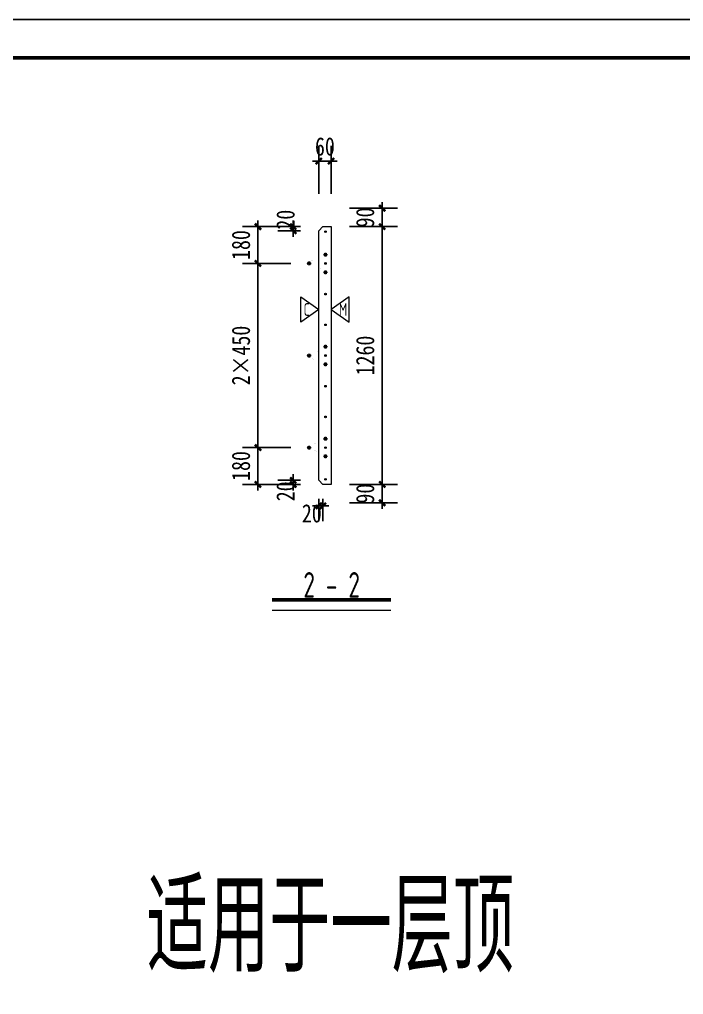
# Model space of a CAD drawing. Header units: millimetres. Extents: x 514 to 31055, y 121 to 26754.
# Drawn here: x 4556 to 7801, y 6470 to 11235 of the extents above; entities that cross this region are included whole.
import ezdxf
from ezdxf.enums import TextEntityAlignment as Align

# ---------------------------------------------------------------- set-up
doc = ezdxf.new("R2010")
doc.units = ezdxf.units.MM
for name, color, linetype in [('a--r1', 92, 'Continuous'), ('PUB_DIM', 3, 'Continuous'), ('PUB_TITLE', 4, 'Continuous')]:
    doc.layers.add(name, color=color, linetype=linetype)
for name, color, linetype, lineweight in [('叠合板详图文字', 8, 'Continuous', 18), ('叠合板详图标注', 7, 'Continuous', 18), ('叠合板详图桁架筋', 6, 'Continuous', 35), ('叠合板详图边线', 4, 'Continuous', 18), ('叠合板详图钢筋', 1, 'Continuous', 35)]:
    doc.layers.add(name, color=color, linetype=linetype, lineweight=lineweight)
doc.styles.add('样式 1', font='yjkeng.shx', dxfattribs={"width": 0.7, "height": 250, "bigfont": 'yjkchn.shx'})
doc.styles.add('黑体', font='simhei.ttf', dxfattribs={"width": 0.8})
doc.dimstyles.new('_TCH_ARCH&&30', dxfattribs={"dimtxt": 89.25, "dimasz": 30, "dimexe": 75, "dimexo": 90, "dimgap": 37.875, "dimtad": 1, "dimdec": 0, "dimzin": 0, "dimdsep": 46, "dimtxsty": '黑体', "dimblk": 'ARCHTICK', "dimcen": 0.09, "dimclrt": 7, "dimazin": 2, "dimtfac": 1, "dimtdec": 0, "dimtix": 1, "dimtmove": 2, "dimatfit": 3, "dimfxl": 30, "dimtolj": 1, "dimtzin": 0, "dimarcsym": 0})

# ---------------------------------------------------------------- blocks, each defined once
blk = doc.blocks.new('_ArchTick')
at = {"color": 0, "const_width": 0.4}
blk.add_lwpolyline([(-0.5, -0.5), (0.5, 0.5)], dxfattribs=at)
blk = doc.blocks.new('*D341')
at = {"layer": 'Defpoints', "color": 0, "transparency": 16777216}
for p in [(6078.5, 8962.9), (6328.5, 8962.9), (6078.5, 8872.9)]:
    blk.add_point(p, dxfattribs=at)
at = {"layer": 'PUB_DIM', "color": 0, "lineweight": -2, "transparency": 16777216}
for p, q in [((6168.5, 8962.9), (6403.5, 8962.9)), ((6328.5, 8962.9), (6328.5, 8992.9)), ((6328.5, 8872.9), (6328.5, 8962.9)), ((6168.5, 8872.9), (6403.5, 8872.9)), ((6328.5, 8872.9), (6328.5, 8842.9))]:
    blk.add_line(p, q, dxfattribs=at)
at = {"layer": 'PUB_DIM', "color": 0, "lineweight": -2, "transparency": 16777216, "xscale": 30, "yscale": 30, "zscale": 30}
for p, rotation in [((6328.5, 8962.9), 270), ((6328.5, 8872.9), 90)]:
    blk.add_blockref('_ArchTick', p, dxfattribs=dict(at, rotation=rotation))
at = {"layer": 'PUB_DIM', "color": 7, "transparency": 16777216, "insert": (6245.5, 8917.9), "char_height": 89.25, "attachment_point": 5, "rotation": 90, "style": '黑体'}
blk.add_mtext('\\A1;90', dxfattribs=at)
blk = doc.blocks.new('*D342')
at = {"layer": 'Defpoints', "color": 0, "transparency": 16777216}
for p in [(6078.5, 10222.9), (6328.5, 10222.9), (6078.5, 8962.9)]:
    blk.add_point(p, dxfattribs=at)
at = {"layer": 'PUB_DIM', "color": 0, "lineweight": -2, "transparency": 16777216}
for p, q in [((6168.5, 10222.9), (6403.5, 10222.9)), ((6328.5, 8962.9), (6328.5, 10222.9)), ((6168.5, 8962.9), (6403.5, 8962.9))]:
    blk.add_line(p, q, dxfattribs=at)
at = {"layer": 'PUB_DIM', "color": 0, "lineweight": -2, "transparency": 16777216, "xscale": 30, "yscale": 30, "zscale": 30}
for p, rotation in [((6328.5, 10222.9), 90), ((6328.5, 8962.9), 270)]:
    blk.add_blockref('_ArchTick', p, dxfattribs=dict(at, rotation=rotation))
at = {"layer": 'PUB_DIM', "color": 7, "transparency": 16777216, "insert": (6245.5, 9592.9), "char_height": 89.25, "attachment_point": 5, "rotation": 90, "style": '黑体'}
blk.add_mtext('\\A1;1260', dxfattribs=at)
blk = doc.blocks.new('*D343')
at = {"layer": 'Defpoints', "color": 0, "transparency": 16777216}
for p in [(6078.5, 10312.9), (6328.5, 10312.9), (6078.5, 10222.9)]:
    blk.add_point(p, dxfattribs=at)
at = {"layer": 'PUB_DIM', "color": 0, "lineweight": -2, "transparency": 16777216}
for p, q in [((6328.5, 10312.9), (6328.5, 10342.9)), ((6168.5, 10312.9), (6403.5, 10312.9)), ((6328.5, 10222.9), (6328.5, 10312.9)), ((6168.5, 10222.9), (6403.5, 10222.9)), ((6328.5, 10222.9), (6328.5, 10192.9))]:
    blk.add_line(p, q, dxfattribs=at)
at = {"layer": 'PUB_DIM', "color": 0, "lineweight": -2, "transparency": 16777216, "xscale": 30, "yscale": 30, "zscale": 30}
for p, rotation in [((6328.5, 10312.9), 270), ((6328.5, 10222.9), 90)]:
    blk.add_blockref('_ArchTick', p, dxfattribs=dict(at, rotation=rotation))
at = {"layer": 'PUB_DIM', "color": 7, "transparency": 16777216, "insert": (6245.5, 10267.9), "char_height": 89.25, "attachment_point": 5, "rotation": 90, "style": '黑体'}
blk.add_mtext('\\A1;90', dxfattribs=at)
blk = doc.blocks.new('*D344')
at = {"layer": 'Defpoints', "color": 0, "transparency": 16777216}
for p in [(6018.5, 10542.9), (6018.5, 10292.9), (6078.5, 10292.9)]:
    blk.add_point(p, dxfattribs=at)
at = {"layer": 'PUB_DIM', "color": 0, "lineweight": -2, "transparency": 16777216}
for p, q in [((6018.5, 10382.9), (6018.5, 10617.9)), ((6078.5, 10382.9), (6078.5, 10617.9)), ((6018.5, 10542.9), (5988.5, 10542.9)), ((6078.5, 10542.9), (6018.5, 10542.9)), ((6078.5, 10542.9), (6108.5, 10542.9))]:
    blk.add_line(p, q, dxfattribs=at)
at = {"layer": 'PUB_DIM', "color": 0, "lineweight": -2, "transparency": 16777216, "xscale": 30, "yscale": 30, "zscale": 30}
blk.add_blockref('_ArchTick', (6018.5, 10542.9), dxfattribs=at)
at = {"layer": 'PUB_DIM', "color": 0, "lineweight": -2, "transparency": 16777216, "xscale": 30, "yscale": 30, "zscale": 30, "rotation": 180}
blk.add_blockref('_ArchTick', (6078.5, 10542.9), dxfattribs=at)
at = {"layer": 'PUB_DIM', "color": 7, "transparency": 16777216, "insert": (6048.5, 10614.5), "char_height": 89.25, "attachment_point": 5, "style": '黑体'}
blk.add_mtext('\\A1;60', dxfattribs=at)
blk = doc.blocks.new('*D345')
at = {"layer": 'Defpoints', "color": 0, "transparency": 16777216}
for p in [(6018.5, 8982.9), (6038.5, 8982.9), (6038.5, 8857.9)]:
    blk.add_point(p, dxfattribs=at)
at = {"layer": 'PUB_DIM', "color": 0, "lineweight": -2, "transparency": 16777216}
for p, q in [((6018.5, 8892.9), (6018.5, 8782.9)), ((6038.5, 8892.9), (6038.5, 8782.9)), ((6018.5, 8857.9), (5988.5, 8857.9)), ((6018.5, 8857.9), (6038.5, 8857.9)), ((6038.5, 8857.9), (6068.5, 8857.9))]:
    blk.add_line(p, q, dxfattribs=at)
at = {"layer": 'PUB_DIM', "color": 0, "lineweight": -2, "transparency": 16777216, "xscale": 30, "yscale": 30, "zscale": 30}
blk.add_blockref('_ArchTick', (6018.5, 8857.9), dxfattribs=at)
at = {"layer": 'PUB_DIM', "color": 0, "lineweight": -2, "transparency": 16777216, "xscale": 30, "yscale": 30, "zscale": 30, "rotation": 180}
blk.add_blockref('_ArchTick', (6038.5, 8857.9), dxfattribs=at)
at = {"layer": 'PUB_DIM', "color": 7, "transparency": 16777216, "insert": (5984.6, 8820.8), "char_height": 89.25, "attachment_point": 5, "style": '黑体'}
blk.add_mtext('\\A1;20', dxfattribs=at)
blk = doc.blocks.new('*D346')
at = {"layer": 'Defpoints', "color": 0, "transparency": 16777216}
for p in [(5893.5, 8962.9), (6018.5, 8982.9), (6018.5, 8962.9)]:
    blk.add_point(p, dxfattribs=at)
at = {"layer": 'PUB_DIM', "color": 0, "lineweight": -2, "transparency": 16777216}
for p, q in [((5893.5, 8982.9), (5893.5, 9012.9)), ((5928.5, 8982.9), (5818.5, 8982.9)), ((5928.5, 8962.9), (5818.5, 8962.9)), ((5893.5, 8982.9), (5893.5, 8962.9)), ((5893.5, 8962.9), (5893.5, 8932.9))]:
    blk.add_line(p, q, dxfattribs=at)
at = {"layer": 'PUB_DIM', "color": 0, "lineweight": -2, "transparency": 16777216, "xscale": 30, "yscale": 30, "zscale": 30}
for p, rotation in [((5893.5, 8982.9), 270), ((5893.5, 8962.9), 90)]:
    blk.add_blockref('_ArchTick', p, dxfattribs=dict(at, rotation=rotation))
at = {"layer": 'PUB_DIM', "color": 7, "transparency": 16777216, "insert": (5856.5, 8929), "char_height": 89.25, "attachment_point": 5, "rotation": 90, "style": '黑体'}
blk.add_mtext('\\A1;20', dxfattribs=at)
blk = doc.blocks.new('*D347')
at = {"layer": 'Defpoints', "color": 0, "transparency": 16777216}
for p in [(5893.5, 10202.9), (6018.5, 10222.9), (6018.5, 10202.9)]:
    blk.add_point(p, dxfattribs=at)
at = {"layer": 'PUB_DIM', "color": 0, "lineweight": -2, "transparency": 16777216}
for p, q in [((5893.5, 10222.9), (5893.5, 10252.9)), ((5928.5, 10222.9), (5818.5, 10222.9)), ((5928.5, 10202.9), (5818.5, 10202.9)), ((5893.5, 10222.9), (5893.5, 10202.9)), ((5893.5, 10202.9), (5893.5, 10172.9))]:
    blk.add_line(p, q, dxfattribs=at)
at = {"layer": 'PUB_DIM', "color": 0, "lineweight": -2, "transparency": 16777216, "xscale": 30, "yscale": 30, "zscale": 30}
for p, rotation in [((5893.5, 10222.9), 270), ((5893.5, 10202.9), 90)]:
    blk.add_blockref('_ArchTick', p, dxfattribs=dict(at, rotation=rotation))
at = {"layer": 'PUB_DIM', "color": 7, "transparency": 16777216, "insert": (5856.5, 10256.8), "char_height": 89.25, "attachment_point": 5, "rotation": 90, "style": '黑体'}
blk.add_mtext('\\A1;20', dxfattribs=at)
blk = doc.blocks.new('*D348')
at = {"layer": 'Defpoints', "color": 0, "transparency": 16777216}
for p in [(5971.5, 10222.9), (5721.5, 10042.9), (5971.5, 10042.9)]:
    blk.add_point(p, dxfattribs=at)
at = {"layer": 'PUB_DIM', "color": 0, "lineweight": -2, "transparency": 16777216}
for p, q in [((5721.5, 10222.9), (5721.5, 10252.9)), ((5881.5, 10222.9), (5646.5, 10222.9)), ((5721.5, 10222.9), (5721.5, 10042.9)), ((5881.5, 10042.9), (5646.5, 10042.9)), ((5721.5, 10042.9), (5721.5, 10012.9))]:
    blk.add_line(p, q, dxfattribs=at)
at = {"layer": 'PUB_DIM', "color": 0, "lineweight": -2, "transparency": 16777216, "xscale": 30, "yscale": 30, "zscale": 30}
for p, rotation in [((5721.5, 10222.9), 270), ((5721.5, 10042.9), 90)]:
    blk.add_blockref('_ArchTick', p, dxfattribs=dict(at, rotation=rotation))
at = {"layer": 'PUB_DIM', "color": 7, "transparency": 16777216, "insert": (5638.5, 10132.9), "char_height": 89.25, "attachment_point": 5, "rotation": 90, "style": '黑体'}
blk.add_mtext('\\A1;180', dxfattribs=at)
blk = doc.blocks.new('*D349')
at = {"layer": 'Defpoints', "color": 0, "transparency": 16777216}
for p in [(5971.5, 10042.9), (5721.5, 9142.9), (5971.5, 9142.9)]:
    blk.add_point(p, dxfattribs=at)
at = {"layer": 'PUB_DIM', "color": 0, "lineweight": -2, "transparency": 16777216}
for p, q in [((5881.5, 10042.9), (5646.5, 10042.9)), ((5721.5, 10042.9), (5721.5, 9142.9)), ((5881.5, 9142.9), (5646.5, 9142.9))]:
    blk.add_line(p, q, dxfattribs=at)
at = {"layer": 'PUB_DIM', "color": 0, "lineweight": -2, "transparency": 16777216, "xscale": 30, "yscale": 30, "zscale": 30}
for p, rotation in [((5721.5, 10042.9), 90), ((5721.5, 9142.9), 270)]:
    blk.add_blockref('_ArchTick', p, dxfattribs=dict(at, rotation=rotation))
at = {"layer": 'PUB_DIM', "color": 7, "transparency": 16777216, "insert": (5638.5, 9592.9), "char_height": 89.25, "attachment_point": 5, "rotation": 90, "style": '黑体'}
blk.add_mtext('\\A1;2×450', dxfattribs=at)
blk = doc.blocks.new('*D350')
at = {"layer": 'Defpoints', "color": 0, "transparency": 16777216}
for p in [(5971.5, 9142.9), (5721.5, 8962.9), (5971.5, 8962.9)]:
    blk.add_point(p, dxfattribs=at)
at = {"layer": 'PUB_DIM', "color": 0, "lineweight": -2, "transparency": 16777216}
for p, q in [((5721.5, 9142.9), (5721.5, 9172.9)), ((5881.5, 9142.9), (5646.5, 9142.9)), ((5721.5, 9142.9), (5721.5, 8962.9)), ((5881.5, 8962.9), (5646.5, 8962.9)), ((5721.5, 8962.9), (5721.5, 8932.9))]:
    blk.add_line(p, q, dxfattribs=at)
at = {"layer": 'PUB_DIM', "color": 0, "lineweight": -2, "transparency": 16777216, "xscale": 30, "yscale": 30, "zscale": 30}
for p, rotation in [((5721.5, 9142.9), 270), ((5721.5, 8962.9), 90)]:
    blk.add_blockref('_ArchTick', p, dxfattribs=dict(at, rotation=rotation))
at = {"layer": 'PUB_DIM', "color": 7, "transparency": 16777216, "insert": (5638.5, 9052.9), "char_height": 89.25, "attachment_point": 5, "rotation": 90, "style": '黑体'}
blk.add_mtext('\\A1;180', dxfattribs=at)
blk = doc.blocks.new('A$C364B4FF9')
at = {"layer": 'PUB_TITLE'}
blk.add_lwpolyline([(-84100, 0), (0, 0), (0, 59400), (-84100, 59400)], close=True, dxfattribs=at)
at = {"layer": 'PUB_TITLE', "const_width": 100}
blk.add_lwpolyline([(-83250, 1000), (-1000, 1000), (-1000, 58400), (-83250, 58400)], close=True, dxfattribs=at)

msp = doc.modelspace()

# ---------------------------------------------------------------- linework, layer by layer
at = {"layer": '叠合板详图文字', "color": 0, "lineweight": 50}
msp.add_line((5791.6, 8398.4), (6371.4, 8398.4), dxfattribs=at)
at = {"layer": '叠合板详图文字', "color": 0, "lineweight": 18}
msp.add_line((5791.6, 8348.4), (6371.4, 8348.4), dxfattribs=at)
at = {"layer": '叠合板详图标注'}
for points in [[(6018.5, 9817.9), (5930.2, 9755.4), (5930.2, 9880.4)], [(6078.5, 9817.9), (6166.9, 9755.4), (6166.9, 9880.4)]]:
    msp.add_lwpolyline(points, close=True, dxfattribs=at)
at = {"layer": '叠合板详图桁架筋', "color": 8, "lineweight": 35, "const_width": 0.045}
for points in [[(5970.6, 10053.7), (6050.6, 10080.7), (6052.5, 10075), (5972.5, 10048)], [(5972.5, 10037.7), (6052.5, 10010.7), (6050.6, 10005), (5970.6, 10032)], [(5970.6, 9603.7), (6050.6, 9630.7), (6052.5, 9625), (5972.5, 9598)], [(5972.5, 9587.7), (6052.5, 9560.7), (6050.6, 9555), (5970.6, 9582)], [(5970.6, 9153.7), (6050.6, 9180.7), (6052.5, 9175), (5972.5, 9148)], [(5972.5, 9137.7), (6052.5, 9110.7), (6050.6, 9105), (5970.6, 9132)]]:
    msp.add_lwpolyline(points, close=True, dxfattribs=at)
at = {"layer": '叠合板详图桁架筋', "color": 8, "lineweight": 35}
for centre in [(6051.5, 10085.9), (5971.5, 10042.9), (6051.5, 9999.9), (6051.5, 9635.9), (5971.5, 9592.9), (6051.5, 9549.9), (6051.5, 9185.9), (5971.5, 9142.9), (6051.5, 9099.9)]:
    msp.add_circle(centre, 4, dxfattribs=at)
at = {"layer": '叠合板详图边线', "lineweight": 18}
for p, q in [((6018.5, 10202.9), (6038.5, 10222.9)), ((6018.5, 8982.9), (6018.5, 10202.9)), ((6038.5, 10222.9), (6078.5, 10222.9)), ((6078.5, 10222.9), (6078.5, 8962.9)), ((6038.5, 8962.9), (6018.5, 8982.9)), ((6078.5, 8962.9), (6038.5, 8962.9))]:
    msp.add_line(p, q, dxfattribs=at)
at = {"layer": '叠合板详图钢筋', "lineweight": 18, "const_width": 0.045}
for points in [[(6063.5, 10312.9), (6063.5, 10222.9), (6055.5, 10222.9), (6055.5, 10312.9)], [(6063.5, 8962.9), (6063.5, 8872.9), (6055.5, 8872.9), (6055.5, 8962.9)]]:
    msp.add_lwpolyline(points, close=True, dxfattribs=at)
at = {"layer": '叠合板详图钢筋', "lineweight": 18}
for centre in [(6051.5, 10197.9), (6051.5, 10042.9), (6051.5, 9892.9), (6051.5, 9742.9), (6051.5, 9592.9), (6051.5, 9442.9), (6051.5, 9292.9), (6051.5, 9142.9), (6051.5, 8987.9)]:
    msp.add_circle(centre, 4, dxfattribs=at)

# ---------------------------------------------------------------- block references
at = {"layer": 'a--r1', "xscale": 0.1871100000000001, "yscale": 0.1871100000000001, "zscale": 0.1871100000000001}
msp.add_blockref('A$C364B4FF9', (16249.7, 121), dxfattribs=at)

# ---------------------------------------------------------------- texts
at = {"layer": '叠合板详图文字', "color": 0, "style": '样式 1', "width": 0.7}
for s, height, p in [('2 - 2', 125, (6081.5, 8409.4)), ('适用于一层顶', 450, (6075.6, 6578))]:
    msp.add_text(s, height=height, dxfattribs=at).set_placement(p, align=Align.CENTER)
at = {"layer": '叠合板详图标注', "style": '样式 1', "width": 0.7}
for s, p in [('C', (5959.6, 9817.9)), ('M', (6137.4, 9817.9))]:
    msp.add_text(s, height=62.5, dxfattribs=at).set_placement(p, align=Align.MIDDLE_CENTER)

# ---------------------------------------------------------------- dimensions: what is measured, and where the dimension line sits
at = {"layer": 'PUB_DIM'}
for base, p1, p2, angle, picture, middle in [((6018.5, 10542.9), (6078.5, 10292.9), (6018.5, 10292.9), 180, '*D344', (6048.5, 10614.5)), ((5893.5, 10202.9), (6018.5, 10222.9), (6018.5, 10202.9), 270, '*D347', (5856.5, 10256.8)), ((5893.5, 8962.9), (6018.5, 8982.9), (6018.5, 8962.9), 270, '*D346', (5856.5, 8929)), ((6038.5, 8857.9), (6018.5, 8982.9), (6038.5, 8982.9), 0, '*D345', (5984.6, 8820.8))]:
    dim = msp.add_linear_dim(base=base, p1=p1, p2=p2, angle=angle, dimstyle='_TCH_ARCH&&30', dxfattribs=at)
    dim.commit()
    dim.dimension.update_dxf_attribs({"geometry": picture, "text_midpoint": middle, "dimtype": 161})
for p1, p2, text, picture, middle in [((6078.5, 10222.9), (6078.5, 10312.9), '90', '*D343', (6245.5, 10267.9)), ((5971.5, 10222.9), (5971.5, 10042.9), '180', '*D348', (5638.5, 10132.9)), ((6078.5, 8962.9), (6078.5, 10222.9), '1260', '*D342', (6245.5, 9592.9)), ((5971.5, 10042.9), (5971.5, 9142.9), '2×450', '*D349', (5638.5, 9592.9)), ((5971.5, 9142.9), (5971.5, 8962.9), '180', '*D350', (5638.5, 9052.9)), ((6078.5, 8872.9), (6078.5, 8962.9), '90', '*D341', (6245.5, 8917.9))]:
    dim = msp.add_aligned_dim(p1=p1, p2=p2, distance=-250, text=text, dimstyle='_TCH_ARCH&&30', dxfattribs=at)
    dim.commit()
    dim.dimension.update_dxf_attribs({"geometry": picture, "text_midpoint": middle})

doc.saveas('drawing.dxf')
